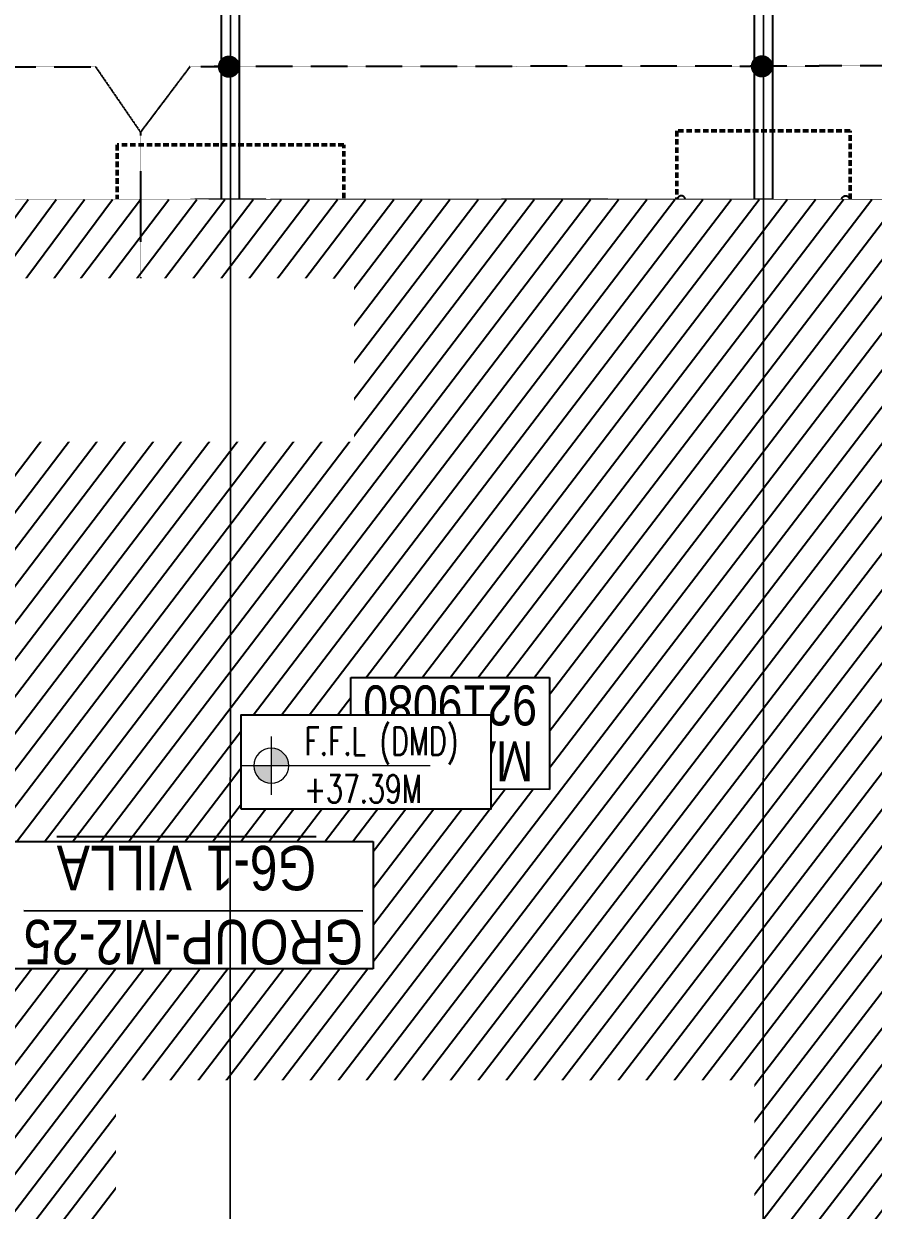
# Model space of a CAD drawing. Header units: centimetres. Extents: x -6122352 to 7132207, y -1694241 to 1947892.
# Drawn here: x 108498 to 118061, y -101342 to -87989 of the extents above; entities that cross this region are included whole.
import ezdxf
from ezdxf.xclip import XClip

# ---------------------------------------------------------------- set-up
doc = ezdxf.new("R2010")
doc.units = ezdxf.units.CM
doc.header["$MEASUREMENT"] = 0
doc.header["$XCLIPFRAME"] = 2
for name, pattern in [('DASHED2', [0.375, 0.25, -0.125]), ('XR-AR-MID-SETTING OUT FOR MASTER$0$23585-XR-AR-MID-GROUND FLOOR$0$23261-XR-AR-SI-GF$0$HIDDEN', [0.375, 0.25, -0.125]), ('XR-AR-MID-SETTING OUT FOR MASTER$0$23585-XR-AR-MID-GROUND FLOOR$0$945-4P-1-101-GROUND FLOOR PLAN$0$XR-MIDDLE-GROUND FLOOR PLAN$0$HIDDEN', [9.524999999999999, 6.35, -3.175]), ('XR-AR-MID-SETTING OUT FOR MASTER$0$23585-XR-AR-MID-GROUND FLOOR$0$945-4P-1-101-GROUND FLOOR PLAN$0$XR-MIDDLE-GROUND FLOOR PLAN$0$HIDDEN2', [0.1875, 0.125, -0.0625])]:
    doc.linetypes.add(name, pattern=pattern)
for name, color, linetype in [('00-MI-DIM', 7, 'Continuous'), ('@MI-REF LAYER', 7, 'Continuous'), ('B_TH_4', 7, 'Continuous'), ('XR-AR-MID-SETTING OUT FOR MASTER$0$23585-XR-AR-MID-GROUND FLOOR$0$A-Flor-Hral', 3, 'Continuous'), ('XR-AR-MID-SETTING OUT FOR MASTER$0$23585-XR-AR-MID-GROUND FLOOR$0$A-Flor-Strs', 1, 'Continuous'), ('XR-AR-MID-SETTING OUT FOR MASTER$0$23585-XR-AR-MID-GROUND FLOOR$0$G-SHAD-20', 251, 'Continuous'), ('XR-AR-MID-SETTING OUT FOR MASTER$0$23585-XR-AR-MID-GROUND FLOOR$0$GS-HATCH-FLOOR TILE', 251, 'Continuous'), ('Xref group 33-41$0$S-LEVELS', 2, 'Continuous'), ('Xref group 33-41$0$TYPICAL NEW PROFILE', 3, 'Continuous')]:
    doc.layers.add(name, color=color, linetype=linetype)
doc.layers.add('08-Compound Wall-4', color=7, linetype='Continuous', lineweight=25, true_color=0xff4405)
for name, color, linetype, lineweight in [('23585-XR-AR-DAMAC PLOT LIMITS$0$1-Mid units', 41, 'Continuous', 5), ('@ Foundations', 4, 'DASHED2', 50), ('A-ANNO-TEXT', 3, 'Continuous', 25), ('XR-AR-MID-SETTING OUT FOR MASTER$0$23585-XR-AR-MID-GROUND FLOOR$0$$A-GLAZ-WNDO', 232, 'Continuous', 9), ('XR-AR-MID-SETTING OUT FOR MASTER$0$23585-XR-AR-MID-GROUND FLOOR$0$$A-WALL', 1, 'Continuous', 5), ('XR-AR-MID-SETTING OUT FOR MASTER$0$23585-XR-AR-MID-GROUND FLOOR$0$A-DOOR', 31, 'Continuous', 5), ('XR-AR-MID-SETTING OUT FOR MASTER$0$23585-XR-AR-MID-GROUND FLOOR$0$A-DOOR-FULL', 1, 'Continuous', 9), ('XR-AR-MID-SETTING OUT FOR MASTER$0$23585-XR-AR-MID-GROUND FLOOR$0$A-EQUP-KITN-PLAN', 202, 'Continuous', 9), ('XR-AR-MID-SETTING OUT FOR MASTER$0$23585-XR-AR-MID-GROUND FLOOR$0$A-FLOR-OVHD', 9, 'XR-AR-MID-SETTING OUT FOR MASTER$0$23585-XR-AR-MID-GROUND FLOOR$0$23261-XR-AR-SI-GF$0$HIDDEN', 15), ('XR-AR-MID-SETTING OUT FOR MASTER$0$23585-XR-AR-MID-GROUND FLOOR$0$A-FLOR-PATT', 8, 'Continuous', 5), ('XR-AR-MID-SETTING OUT FOR MASTER$0$23585-XR-AR-MID-GROUND FLOOR$0$A-GLAZ-SILL', 8, 'Continuous', 5), ('XR-AR-MID-SETTING OUT FOR MASTER$0$23585-XR-AR-MID-GROUND FLOOR$0$A-GLAZ-WNDO', 232, 'Continuous', 9), ('XR-AR-MID-SETTING OUT FOR MASTER$0$23585-XR-AR-MID-GROUND FLOOR$0$A-WALL', 7, 'Continuous', 30), ('XR-AR-MID-SETTING OUT FOR MASTER$0$23585-XR-AR-MID-GROUND FLOOR$0$A-WALL-FNSH', 9, 'Continuous', 5), ('XR-AR-MID-SETTING OUT FOR MASTER$0$23585-XR-AR-MID-GROUND FLOOR$0$S-COLS', 51, 'Continuous', 40), ('Xref group 33-41$0$36-TAGLVL', 23, 'Continuous', 9)]:
    doc.layers.add(name, color=color, linetype=linetype, lineweight=lineweight)
doc.styles.add('Xref group 33-41$0$1710 X BOUNDARY WALL OPTION 1$0$Ariel', font='arial.ttf', dxfattribs={"width": 0.8})
doc.styles.add('Xref group 33-41$0$DLT_TEXT', font='romans.shx', dxfattribs={"width": 0.7})
doc.styles.add('Xref group 33-41$0$Overall SOP Plan$0$LAC-609-NG10-1-XREF-GRID-125SC$0$GRID-DIM-NO', font='arial.ttf', dxfattribs={"width": 0.8})

# ---------------------------------------------------------------- blocks, each defined once
blk = doc.blocks.new('23585-XR-AR-DAMAC PLOT LIMITS')
at = {"layer": '23585-XR-AR-DAMAC PLOT LIMITS$0$1-Mid units', "color": 251, "true_color": 0x636466}
for points in [[(496550.5943, 2768909.732899999), (496532.8992999997, 2768925.9465), (496536.9527000003, 2768930.370300001), (496554.6476999996, 2768914.1567)], [(496546.5409000004, 2768905.3091), (496528.8459000001, 2768921.522700001), (496532.8992999997, 2768925.9465), (496550.5943, 2768909.732899999)], [(496542.4874999998, 2768900.885299999), (496524.7922999999, 2768917.099099999), (496528.8459000001, 2768921.522700001), (496546.5409000004, 2768905.3091)]]:
    blk.add_lwpolyline(points, close=True, dxfattribs=at)
blk = doc.blocks.new('A$Cf093b529')
at = {"layer": 'A-ANNO-TEXT'}
blk.add_blockref('23585-XR-AR-DAMAC PLOT LIMITS', (-495391.9901121984, -2768603.441896566), dxfattribs=at)
blk = doc.blocks.new('XR-AR-MID-SETTING OUT FOR MASTER$0$23585-XR-AR-MID-GROUND FLOOR$0$945-4P-1-101-GROUND FLOOR PLAN$0$XR-MIDDLE-CAR PARK HATCH')
at = {"layer": 'XR-AR-MID-SETTING OUT FOR MASTER$0$23585-XR-AR-MID-GROUND FLOOR$0$A-FLOR-PATT'}
blk.add_lwpolyline([(9250.002853021142, 100.0129149327577), (9249.99679574091, 5500.000000009181), (15050.00005108526, 5502.664669244065), (15050.00005108526, 100.450321876061)], close=True, dxfattribs=at)
blk = doc.blocks.new('*U1930')
for points in [[(91, -5.684341886080801e-14), (41, -5.684341886080801e-14), (41, 1021), (91, 1021)], [(0, 0), (38, -5.684341886080801e-14), (38, -50), (50, -50), (50, -122.2246979483663), (0, -122.2246979483663)], [(1100, 2.842170943040401e-14), (1062, -2.842170943040401e-14), (1062, -49.99999999999997), (1050, -49.99999999999997), (1050, -122.2246979483662), (1100, -122.2246979483662)]]:
    blk.add_lwpolyline(points, close=True)
at = {"color": 8, "linetype": 'XR-AR-MID-SETTING OUT FOR MASTER$0$23585-XR-AR-MID-GROUND FLOOR$0$945-4P-1-101-GROUND FLOOR PLAN$0$XR-MIDDLE-GROUND FLOOR PLAN$0$HIDDEN2'}
blk.add_arc((41, -5.684341886080801e-14), 1021, 1.594950045944486e-15, 90, dxfattribs=at)
at = {"layer": 'XR-AR-MID-SETTING OUT FOR MASTER$0$23585-XR-AR-MID-GROUND FLOOR$0$A-GLAZ-SILL', "linetype": 'XR-AR-MID-SETTING OUT FOR MASTER$0$23585-XR-AR-MID-GROUND FLOOR$0$945-4P-1-101-GROUND FLOOR PLAN$0$XR-MIDDLE-GROUND FLOOR PLAN$0$HIDDEN2', "ltscale": 3}
blk.add_lwpolyline([(0, 0), (1100, 0), (1100, -122.2246979483662), (0, -122.2246979483662)], close=True, dxfattribs=at)
blk = doc.blocks.new('*U27')
for points in [[(91, -5.684341886080801e-14), (41, -5.684341886080801e-14), (41, 1021), (91, 1021)], [(0, 0), (38, -5.684341886080801e-14), (38, -50), (50, -50), (50, -249.9999019090924), (0, -249.9999019090924)], [(1100, 2.842170943040401e-14), (1062, -2.842170943040401e-14), (1062, -49.99999999999997), (1050, -49.99999999999997), (1050, -249.9999019090924), (1100, -249.9999019090924)]]:
    blk.add_lwpolyline(points, close=True)
at = {"color": 8, "linetype": 'XR-AR-MID-SETTING OUT FOR MASTER$0$23585-XR-AR-MID-GROUND FLOOR$0$945-4P-1-101-GROUND FLOOR PLAN$0$XR-MIDDLE-GROUND FLOOR PLAN$0$HIDDEN2'}
blk.add_arc((41, -5.684341886080801e-14), 1021, 1.594950045944486e-15, 90, dxfattribs=at)
at = {"layer": 'XR-AR-MID-SETTING OUT FOR MASTER$0$23585-XR-AR-MID-GROUND FLOOR$0$A-GLAZ-SILL', "linetype": 'XR-AR-MID-SETTING OUT FOR MASTER$0$23585-XR-AR-MID-GROUND FLOOR$0$945-4P-1-101-GROUND FLOOR PLAN$0$XR-MIDDLE-GROUND FLOOR PLAN$0$HIDDEN2', "ltscale": 3}
blk.add_lwpolyline([(0, 0), (1100, 0), (1100, -249.9999019090924), (0, -249.9999019090924)], close=True, dxfattribs=at)
blk = doc.blocks.new('XR-AR-MID-SETTING OUT FOR MASTER$0$23585-XR-AR-MID-GROUND FLOOR$0$945-4P-1-101-GROUND FLOOR PLAN$0$XR-MIDDLE-GROUND FLOOR PLAN$0$A$C69996ABC')
at = {"layer": 'XR-AR-MID-SETTING OUT FOR MASTER$0$23585-XR-AR-MID-GROUND FLOOR$0$A-FLOR-OVHD', "linetype": 'XR-AR-MID-SETTING OUT FOR MASTER$0$23585-XR-AR-MID-GROUND FLOOR$0$945-4P-1-101-GROUND FLOOR PLAN$0$XR-MIDDLE-GROUND FLOOR PLAN$0$HIDDEN2', "ltscale": 5}
for p, q in [((-1.567610912189821e-07, 0.8999993633871721), (0.09999984323878941, 0.8999992964713464)), ((-1.567610912189821e-07, 0.8999993633871721), (-1.567612066821766e-07, -6.366128229018386e-07)), ((-1.567612066821766e-07, -6.366128229018386e-07), (0.09999984323878763, -7.035294533608294e-07))]:
    blk.add_line(p, q, dxfattribs=at)
blk.add_lwpolyline([(0.09999984323878763, 0.8499993633871732), (0.2499998432387915, 0.4499993633871799), (0.1000013713221097, 0.04999936338717248)], dxfattribs=at)
at = {"layer": 'XR-AR-MID-SETTING OUT FOR MASTER$0$23585-XR-AR-MID-GROUND FLOOR$0$A-GLAZ-WNDO'}
for p, q in [((0.09999984323878763, 0.8499993633871732), (0.09999984323878763, 0.8999993633871703)), ((0.09999984323878941, 0.8999993633871721), (0.09999984323878763, -6.366128264545523e-07)), ((0.2499998432387809, 0.8499993633871732), (0.09999984323878763, 0.8499993633871732)), ((0.2499998432387809, 0.8999993633871703), (0.2499998432387809, 0.8499993633871732)), ((0.2499998432387809, 0.8499993633871732), (0.2499998432387809, 0.04999936338717248)), ((0.09999984323878763, -6.366128246781955e-07), (0.09999984323878763, 0.04999936338717248)), ((0.09999984323878763, 0.04999936338717248), (0.2499998432387809, 0.04999936338717248)), ((0.249999843238875, -6.366128388890502e-07), (0.249999843238875, 0.04999936338715827))]:
    blk.add_line(p, q, dxfattribs=at)
for points in [[(0.2499986387444419, 0.8999993968456259), (0.0999998435430971, 0.8999992964713464)], [(0.09999984323878763, -7.035294533608294e-07), (0.2499998432388448, -6.366128317836228e-07)]]:
    blk.add_lwpolyline(points, dxfattribs=at)
blk.add_lwpolyline([(0.2499998432387951, 0.8499993633871732), (0.2499998432387933, 0.04999936338717248), (0.1999998432387962, 0.04999936338717248), (0.1999998432387962, 0.8499993633871732)], close=True, dxfattribs=at)
blk = doc.blocks.new('XR-AR-MID-SETTING OUT FOR MASTER$0$23585-XR-AR-MID-GROUND FLOOR$0$945-4P-1-101-GROUND FLOOR PLAN$0$XR-MIDDLE-GROUND FLOOR PLAN$0$A$C70344426')
at = {"layer": 'XR-AR-MID-SETTING OUT FOR MASTER$0$23585-XR-AR-MID-GROUND FLOOR$0$A-GLAZ-SILL'}
blk.add_line((0.2499999770719823, 2.649999396845162), (0.2499999770722034, -6.03154830969288e-07), dxfattribs=at)
at = {"layer": 'XR-AR-MID-SETTING OUT FOR MASTER$0$23585-XR-AR-MID-GROUND FLOOR$0$A-GLAZ-WNDO'}
for p, q in [((-2.292779743839901e-08, 2.649999396845162), (-2.292779743839901e-08, 2.599999396845165)), ((-2.292779743839901e-08, 2.649999396845162), (0.2499999770719823, 2.649999396845162)), ((-2.292779743839901e-08, 2.599999396845165), (0.14999997707221, 2.599999396845165)), ((0.14999997707221, 2.599999396845165), (0.14999997707221, 2.649999396845162)), ((0.14999997707221, 2.599999396845165), (0.1499999770722091, -6.031548327456449e-07)), ((-2.29277832275443e-08, 1.799999396845166), (-2.29277832275443e-08, 1.749999396845167)), ((0.14999997707221, 1.799999396845166), (-2.29277832275443e-08, 1.799999396845166)), ((-2.29277832275443e-08, 1.749999396845167), (0.14999997707221, 1.749999396845167)), ((0.14999997707221, 1.749999396845167), (0.14999997707221, 1.799999396845166)), ((-2.29277832275443e-08, 0.8999993968451641), (-2.292778233936588e-08, 0.8499993968451669)), ((0.14999997707221, 0.8999993968451641), (-2.29277832275443e-08, 0.8999993968451641)), ((-2.292778233936588e-08, 0.8499993968451669), (0.14999997707221, 0.8499993968451669)), ((-2.292778233936588e-08, 0.8499993968451669), (-2.292778233936588e-08, 0.04999939684516619)), ((0.14999997707221, 0.8499993968451669), (0.14999997707221, 0.8999993968451641)), ((0.1499999770722091, 0.04999939684516619), (-2.292778233936588e-08, 0.04999939684516619)), ((-2.29278782626352e-08, -6.031548451801427e-07), (-2.29278782626352e-08, 0.04999939684515198)), ((0.1499999770722091, -6.03154830969288e-07), (0.1499999770722091, 0.04999939684516619)), ((0.2499999770722034, -6.03154830969288e-07), (-2.292778233936588e-08, -6.03154830969288e-07))]:
    blk.add_line(p, q, dxfattribs=at)
blk.add_lwpolyline([(0.04999997707220061, 1.799999396845166), (0.04999997707219972, 2.599999396845165), (-2.292779743839901e-08, 2.599999396845165), (-2.292779566204217e-08, 0.8999993968451641), (0.0499999770722015, 0.8999993968451641), (0.04999997707220061, 1.749999396845167)], dxfattribs=at)
blk.add_lwpolyline([(-2.292779566204217e-08, 0.8499993968451669), (-2.292779655022059e-08, 0.04999939684516619), (0.04999997707220061, 0.04999939684516619), (0.0499999770722015, 0.8499993968451669)], close=True, dxfattribs=at)
blk = doc.blocks.new('*U28')
for points in [[(0, 69.99999979828543), (38, 69.99999979828549), (38, 119.9999997982854), (50, 119.9999997982854), (50, 179.9999998655237), (0, 179.9999998655237)], [(1100, 69.9999997982854), (1062, 69.99999979828546), (1062, 119.9999997982854), (1050, 119.9999997982854), (1050, 179.9999998655236), (1100, 179.9999998655236)], [(91, 69.99999979828549), (41, 69.99999979828549), (41, -951.0000002017147), (91, -951.0000002017147)]]:
    blk.add_lwpolyline(points, close=True)
at = {"color": 8, "linetype": 'XR-AR-MID-SETTING OUT FOR MASTER$0$23585-XR-AR-MID-GROUND FLOOR$0$945-4P-1-101-GROUND FLOOR PLAN$0$XR-MIDDLE-GROUND FLOOR PLAN$0$HIDDEN2'}
blk.add_arc((41, 69.99999979828549), 1021, 270, 0, dxfattribs=at)
at = {"layer": 'XR-AR-MID-SETTING OUT FOR MASTER$0$23585-XR-AR-MID-GROUND FLOOR$0$A-GLAZ-SILL', "linetype": 'XR-AR-MID-SETTING OUT FOR MASTER$0$23585-XR-AR-MID-GROUND FLOOR$0$945-4P-1-101-GROUND FLOOR PLAN$0$XR-MIDDLE-GROUND FLOOR PLAN$0$HIDDEN2', "ltscale": 3}
blk.add_lwpolyline([(0, 69.99999979828543), (1100, 69.99999979828543), (1100, 179.9999998655236), (0, 179.9999998655236)], close=True, dxfattribs=at)
blk = doc.blocks.new('XR-AR-MID-SETTING OUT FOR MASTER$0$23585-XR-AR-MID-GROUND FLOOR$0$945-4P-1-101-GROUND FLOOR PLAN$0$XR-MIDDLE-GROUND FLOOR PLAN$0$A$C2DB306E2')
at = {"layer": 'XR-AR-MID-SETTING OUT FOR MASTER$0$23585-XR-AR-MID-GROUND FLOOR$0$A-DOOR-FULL'}
for p, q in [((0.1500002073711251, 1.24999990754791), (0.05000020737113076, 1.24999990754791)), ((0.05000020737113076, 1.24999990754791), (0.05000020737113076, 1.199999907547909)), ((0.1500002073711251, 1.199999907547909), (0.1500002073711251, 1.24999990754791)), ((0.05000020737113076, 1.199999907547909), (0.1500002073711251, 1.199999907547909)), ((2.073711318217875e-07, 0.7999999075479082), (2.073711318217875e-07, -9.245209264818754e-08)), ((2.073711318217875e-07, 0.7999999075479082), (0.04000020737113097, 0.7999999075479082)), ((0.04000020737113097, 0.7999999075479082), (0.04000020737113452, -9.245209264818754e-08)), ((0.05000020737113253, 0.3499999075479089), (0.05000020737113253, 0.3999999075479096)), ((0.05000020737113253, 0.3999999075479096), (0.1500002073711322, 0.399999907547908)), ((0.1500002073711322, 0.3499999075479073), (0.05000020737113253, 0.3499999075479089)), ((0.1500002073711322, 0.399999907547908), (0.1500002073711322, 0.3499999075479073)), ((2.073711318217875e-07, -9.245209264818754e-08), (0.04000020737113452, -9.245209264818754e-08))]:
    blk.add_line(p, q, dxfattribs=at)
at = {"layer": 'XR-AR-MID-SETTING OUT FOR MASTER$0$23585-XR-AR-MID-GROUND FLOOR$0$A-GLAZ-SILL', "linetype": 'XR-AR-MID-SETTING OUT FOR MASTER$0$23585-XR-AR-MID-GROUND FLOOR$0$945-4P-1-101-GROUND FLOOR PLAN$0$XR-MIDDLE-GROUND FLOOR PLAN$0$HIDDEN2', "ltscale": 3}
for p, q in [((0.05000020737113076, 1.199999907547909), (0.05000020737113431, 0.399999907547908)), ((0.1500002073711251, 1.199999907547909), (0.1500002073711304, 0.3999999075479083))]:
    blk.add_line(p, q, dxfattribs=at)
blk = doc.blocks.new('XR-AR-MID-SETTING OUT FOR MASTER$0$23585-XR-AR-MID-GROUND FLOOR$0$945-4P-1-101-GROUND FLOOR PLAN$0$XR-MIDDLE-GROUND FLOOR PLAN$0$BREAK LINE1')
blk.add_lwpolyline([(648.1633601741578, -6.16698093744526, 0, 0, 0), (100.7725748287976, -6.16698093744526, 16.74478720384293, 16.74478720384293, 0), (38.27257482879577, -177.8843240237456, 16.74478720384293, 16.74478720384293, 0), (-86.72742517120423, 165.5503621488551, 16.74478720384293, 16.74478720384293, 0), (-149.2274251712042, -6.166980937447079, 0, 0, 0), (-912.0704092131346, -6.166980937441622, 0, 0, 0)], format="xyseb")
blk = doc.blocks.new('XR-AR-MID-SETTING OUT FOR MASTER$0$23585-XR-AR-MID-GROUND FLOOR$0$945-4P-1-101-GROUND FLOOR PLAN$0$XR-MIDDLE-GROUND FLOOR PLAN$0$WRFWF')
at = {"layer": 'XR-AR-MID-SETTING OUT FOR MASTER$0$23585-XR-AR-MID-GROUND FLOOR$0$A-FLOR-OVHD', "linetype": 'XR-AR-MID-SETTING OUT FOR MASTER$0$23585-XR-AR-MID-GROUND FLOOR$0$945-4P-1-101-GROUND FLOOR PLAN$0$XR-MIDDLE-GROUND FLOOR PLAN$0$HIDDEN', "ltscale": 0.1}
for p, q in [((9250.00889430586, 14089.9999996908), (9250.008894346622, 9909.449274283641)), ((10350.00889432596, 14089.44927426482), (9250.008894305867, 14089.44927426484)), ((10350.00889432159, 13809.44927426483), (9250.008894308598, 13809.44927426484)), ((10350.00889431722, 13529.44927426483), (9250.008894311328, 13529.44927426484)), ((10350.00889431286, 13249.44927426483), (9250.008894314058, 13249.44927426484)), ((10350.00889431286, 12969.44927426484), (9250.008894314054, 12969.44927426485)), ((10350.00889431285, 12689.44927426484), (9250.00889431405, 12689.44927426486)), ((10350.00889431285, 12409.44927426485), (9250.008894314047, 12409.44927426486)), ((10350.00889431284, 12129.44927426485), (9250.008894314044, 12129.44927426487)), ((10350.00889431284, 11849.44927426486), (9250.00889431404, 11849.44927426487)), ((10350.00889431284, 11569.44927426486), (9250.008894314036, 11569.44927426488)), ((10350.00889431283, 11289.44927426487), (9250.00889431403, 11289.44927426488)), ((10350.00889431283, 11009.44927426487), (9250.008894314027, 11009.44927426489)), ((10350.00889432794, 11009.4492742833), (10350.00889432794, 9909.449274272882)), ((10350.00889432794, 9909.449274272882), (9250.008894346622, 9909.449274283641))]:
    blk.add_line(p, q, dxfattribs=at)
blk.add_lwpolyline([(10350.00889430916, 14369.99999969173), (10350.00889431698, 11009.4492742833)], dxfattribs=at)
blk = doc.blocks.new('XR-AR-MID-SETTING OUT FOR MASTER$0$23585-XR-AR-MID-GROUND FLOOR$0$945-4P-1-101-GROUND FLOOR PLAN$0$XR-MIDDLE-GROUND FLOOR PLAN$0$ASDASDASD')
blk.add_wipeout([(-42428.49006074868, 24502.348435747233), (-42278.49006074868, 24502.348435747143), (-42278.490060748925, 24052.348435747146), (-42428.49006074892, 24052.34843574723)])
blk.add_hatch(color=256).paths.add_polyline_path([(-42428.49006074868, 24502.34843574724), (-42278.49006074868, 24502.34843574715), (-42428.49006074893, 24052.34843574724)])
for p, q in [((-42278.49006074868, 24502.34843574715), (-42428.49006074868, 24502.34843574724)), ((-42428.49006074868, 24502.34843574724), (-42428.49006074893, 24052.34843574724)), ((-42428.49006074893, 24052.34843574724), (-42278.49006074868, 24502.34843574715)), ((-42278.49006074893, 24052.34843574715), (-42278.49006074868, 24502.34843574715)), ((-42428.49006074893, 24052.34843574724), (-42278.49006074893, 24052.34843574715))]:
    blk.add_line(p, q)
blk = doc.blocks.new('*U26')
at = {"color": 0, "linetype": 'ByBlock'}
blk.add_line((0, 300.373844656252), (0, 0), dxfattribs=at)
at = {"color": 0, "linetype": 'ByBlock', "const_width": 15.00000006679886}
blk.add_lwpolyline([(194.8557167125982, 187.8738441410269), (0, 300.373844656252), (-194.8557167125982, 187.8738441410269)], dxfattribs=at)
blk.add_circle((0, 0), 45.00000020605512)
blk = doc.blocks.new('XR-AR-MID-SETTING OUT FOR MASTER$0$23585-XR-AR-MID-GROUND FLOOR$0$A$C08698786')
at = {"layer": 'XR-AR-MID-SETTING OUT FOR MASTER$0$23585-XR-AR-MID-GROUND FLOOR$0$S-COLS', "color": 252, "lineweight": 30}
for points in [[(5900, 19472.65428233147), (5899.999999761581, 18772.65428209305), (6100, 18772.65428209305), (6099.999999761581, 19472.65428209305)], [(-100.1414103507996, 18727.55777406693), (-100.141410112381, 17727.55777406693), (99.85858964920044, 17727.55777430534), (99.85858988761902, 18727.55777430534)], [(-100.1111845970154, 16144.64576864243), (-100.111184835434, 14944.64576864243), (99.88881516456604, 14944.64576816559), (99.88881492614746, 16144.64576816559)], [(5900.000467061996, 15688.03591275215), (5900.000467061996, 14688.03591275215), (6100.000467061996, 14688.03591299057), (6100.000467061996, 15688.03591299057)], [(5900.001027584076, 11147.2902572155), (5900.001027584076, 9747.290257692337), (6100.001027584076, 9747.290257453918), (6100.001027584076, 11147.29025769234)], [(-100.029412984848, 9156.81441116333), (-100.029412984848, 7756.814410686493), (99.97058701515198, 7756.81441116333), (99.97058701515198, 9156.814410686493)], [(-99.99135446548462, 6699.998335123062), (-99.99135446548462, 5499.998335123062), (100.0086455345154, 5499.998334884644), (100.0086455345154, 6699.998334646225)], [(5900.001601219177, 6500), (5900.001601219177, 5499.999999523163), (6100.001601219177, 5500), (6100.001601219177, 6499.999999523163)], [(-200.1009931564331, 549.9997375011444), (199.8990068435669, 549.9997372627258), (199.8990068435669, 349.999737739563), (-200.1009931564331, 349.9997375011444)], [(5799.899006843567, 549.9997372627258), (6199.899006605148, 549.9997370243073), (6199.899006843567, 349.9997375011444), (5799.899006843567, 349.9997372627258)]]:
    blk.add_lwpolyline(points, close=True, dxfattribs=at)
blk = doc.blocks.new('XR-AR-MID-SETTING OUT FOR MASTER')
at = {"layer": 'XR-AR-MID-SETTING OUT FOR MASTER$0$23585-XR-AR-MID-GROUND FLOOR$0$A-EQUP-KITN-PLAN', "color": 8}
for p, q in [((3900.071841031313, 15202.66031169891), (5500.076263219118, 15202.66031217575)), ((3900.071840971708, 14952.66031217575), (3900.071841031313, 15202.66031169891)), ((5500.0762629807, 14952.66031169891), (5500.076263219118, 15202.66031217575)), ((3500.047055631876, 14252.66031169891), (5300.028238087893, 14252.66031217575)), ((5300.027079373598, 12102.66431617737), (5300.028238087893, 14252.66031217575)), ((4404.893656820059, 11502.66881656647), (4404.895194619894, 12102.66970968246)), ((4404.895194619894, 12102.66970968246), (5300.027079373598, 12102.66431617737))]:
    blk.add_line(p, q, dxfattribs=at)
at = {"layer": 'XR-AR-MID-SETTING OUT FOR MASTER$0$23585-XR-AR-MID-GROUND FLOOR$0$A-Flor-Hral', "color": 8}
blk.add_lwpolyline([(100.008808940649, 14902.65850448608), (2090.008809119463, 14902.65850496292), (2090.008808881044, 14852.65850448608), (100.0088091790676, 14852.65850496292)], dxfattribs=at)
at = {"layer": 'XR-AR-MID-SETTING OUT FOR MASTER$0$23585-XR-AR-MID-GROUND FLOOR$0$A-FLOR-OVHD', "color": 8, "linetype": 'XR-AR-MID-SETTING OUT FOR MASTER$0$23585-XR-AR-MID-GROUND FLOOR$0$23261-XR-AR-SI-GF$0$HIDDEN', "ltscale": 5}
for p, q in [((5500.000221520662, 14952.65890216827), (3899.995457738638, 14952.65890169144)), ((3900.071499198675, 14852.66031217575), (5500.076263397932, 14852.66031265259)), ((5579.946963220835, 12102.66686105728), (5579.94848254323, 14852.65977716446)), ((3400.046698898077, 14152.65701627731), (3400.011432737112, 12202.66620731354)), ((3500.053779155016, 12202.66576147079), (3500.053778856993, 14152.65753126144)), ((5400.002383977175, 12002.66818761826), (5900.001078754663, 11502.66702699661)), ((5900.010024100542, 12002.66746664047), (5400.002384632826, 11502.66700839996))]:
    blk.add_line(p, q, dxfattribs=at)
blk.add_lwpolyline([(2749.981962949038, 12002.63648319244), (3249.976088136435, 12002.63648366928), (3249.976087421179, 11502.65313434601), (2749.981963723898, 11502.65313434601)], close=True, dxfattribs=at)
for points in [[(2749.981962949038, 12002.63648319244), (3249.976087421179, 11502.65313434601)], [(2749.981963723898, 11502.65313434601), (3249.976088136435, 12002.63648366928)]]:
    blk.add_lwpolyline(points, dxfattribs=at)
at = {"layer": 'XR-AR-MID-SETTING OUT FOR MASTER$0$23585-XR-AR-MID-GROUND FLOOR$0$A-Flor-Strs', "color": 8}
for p, q in [((2040.00880882144, 14952.65850496292), (100.0088088214397, 14952.65850496292)), ((1200.008809238672, 14952.65850496292), (1200.008808940649, 14902.65850400925)), ((1200.008808404207, 14852.65850448608), (1200.00880882144, 13952.65850496292)), ((1480.008808463812, 14952.65850496292), (1480.008808642626, 14902.65850543976)), ((1480.008808940649, 14852.65850448608), (1480.008808940649, 13952.65850400925)), ((1760.008809119463, 14952.65850448608), (1760.008808940649, 14902.65850448608)), ((1760.008809119463, 14852.65850448608), (1760.008808523417, 13952.65850448608)), ((2040.00880882144, 14952.65850496292), (2040.008809179068, 14902.65850400925)), ((2040.008808940649, 14852.65850448608), (2040.008808881044, 13952.65850448608)), ((1480.008808881044, 13902.65850496292), (1480.008808583021, 13852.65850496292)), ((1760.008809000254, 13902.65850448608), (1760.008809000254, 13852.65850496292)), ((2040.008808881044, 13902.65850496292), (2040.008808881044, 13852.65850400925)), ((1100.008809238672, 13852.65850496292), (100.0088088810444, 13852.65850400925)), ((1200.00880882144, 13852.65850448608), (1200.008808583021, 13573.20923042297)), ((1100.008808940649, 13572.65850400925), (100.008808940649, 13572.65850448608)), ((1200.008809119463, 13572.65850448608), (1150.008809417486, 13572.65850448608)), ((5900.008223325014, 5802.664086818695), (4249.995741575956, 5802.666512012482)), ((5900.008222848177, 5502.664668560028), (4249.999916404486, 5502.666511535645))]:
    blk.add_line(p, q, dxfattribs=at)
blk.add_lwpolyline([(1200.008809119463, 13902.65850448608), (1200.008808881044, 13852.65850400925), (1150.008809179068, 13852.65850496292)], dxfattribs=at)
at = {"layer": 'XR-AR-MID-SETTING OUT FOR MASTER$0$23585-XR-AR-MID-GROUND FLOOR$0$A-Flor-Strs', "color": 8, "const_width": 15.00000006679886}
blk.add_lwpolyline([(455.1530921757221, 13685.15850496292), (650.0088085234165, 13572.65850496292), (844.8645255863667, 13685.15850543976)], dxfattribs=at)
at = {"layer": 'XR-AR-MID-SETTING OUT FOR MASTER$0$23585-XR-AR-MID-GROUND FLOOR$0$A-Flor-Strs', "color": 8}
blk.add_circle((2040.008809119463, 14402.65850496292), 45.00000020605513, dxfattribs=at)
at = {"layer": 'XR-AR-MID-SETTING OUT FOR MASTER$0$23585-XR-AR-MID-GROUND FLOOR$0$A-WALL', "color": 8}
for points in [[(5899.999999791384, 19472.65428161621), (6099.999999731779, 19472.65428209305), (6100.001724034548, 5500.167464256287), (5900.001724511385, 5500.167624473572), (5900.00086197257, 14852.65960931778), (5500.076263397932, 14852.66031265259), (5500.0762629807, 14952.66031169891), (5900.000431150198, 14952.65961027145)], [(3900.046799689531, 14852.65960979462), (3900.046799749136, 14952.65960931778), (3400.047055512667, 14952.661257267), (3400.046698898077, 14152.65701627731), (3500.047055453062, 14152.6577372551), (3500.047055572271, 14852.65960979462)], [(3400.011432737112, 12202.66620731354), (3500.05377843976, 12202.66548633575), (3500.054259866476, 11502.6662735939), (4400.00315502286, 11502.6662735939), (4400.003322631121, 11252.66687631607), (3650.009347468615, 11252.66637420654), (3650.00999417901, 11027.59896087646), (3399.999906569719, 11027.60113668442)], [(4249.99788531661, 5499.997992992401), (3049.999798089266, 5499.998546600342), (3049.999915927649, 5749.998607635498), (4000.1953599751, 5749.998309612274), (4000.194991916418, 8849.999089241028), (3300.031373769045, 8849.999089241028), (3300.03137382865, 8950.028236865997), (3399.980282574892, 8950.188519954681), (3400.07691988349, 9927.598960876465), (3649.996516317129, 9927.59895992279), (3650.010299950838, 9100.016639709473), (4249.999546438456, 9099.986570835114)], [(2100.104106515646, 8950.142809391022), (2099.943570882082, 9050.155592918396), (2199.988806694746, 9050.153767585754), (2199.989685982466, 8950.146322250366), (2300.031373292208, 8950.151598453522), (2300.031373888254, 8850.08178806305), (2000.048611432314, 8850.14280796051), (2000.048610955477, 8950.14280796051)], [(99.9999164044857, 5750.000005722046), (399.9999158680439, 5750.00000667572), (399.9998005926609, 5499.999855995178), (99.99991658329964, 5500.000007152557)]]:
    blk.add_lwpolyline(points, close=True, dxfattribs=at)
for points in [[(3500.047055572271, 14852.65960979462), (3400.047011226416, 14852.65965414047)], [(5700.000849276781, 12002.66818761826), (5900.010024160147, 12002.66818761826), (5900.010264188051, 12102.67056417465), (5300.001914769411, 12102.66581106186), (5300.002845078707, 11502.66761207581), (5300.003155499697, 11502.66747426987), (5300.003322392702, 11252.66747808456), (5900.008223563433, 11252.66787910461), (5900.008823722601, 11502.66700792313), (5400.002380043268, 11502.66700792313), (5400.002380281687, 12002.66818714142), (5700.000849276781, 12002.66818761826)], [(2100.039519578218, 11049.97698402405), (2100.039519578218, 10949.99824142456)]]:
    blk.add_lwpolyline(points, dxfattribs=at)
at = {"layer": 'XR-AR-MID-SETTING OUT FOR MASTER$0$23585-XR-AR-MID-GROUND FLOOR$0$A-WALL-FNSH', "color": 8}
for points in [[(2080.02239587903, 10929.99824142456), (119.995479375124, 10929.99824142456), (119.9793129861355, 8972.785739421844), (1100.04861047864, 8972.787498474121), (1100.048610597849, 8952.787498474121)], [(2099.966006189585, 9949.988984107971), (2079.984055787325, 9949.990225315094), (2080.02239587903, 10929.99824142456)]]:
    blk.add_lwpolyline(points, dxfattribs=at)
at = {"layer": '08-Compound Wall-4', "ltscale": 100}
blk.add_blockref('XR-AR-MID-SETTING OUT FOR MASTER$0$23585-XR-AR-MID-GROUND FLOOR$0$945-4P-1-101-GROUND FLOOR PLAN$0$XR-MIDDLE-CAR PARK HATCH', (-9150.000085264444, 0.1875896453857422), dxfattribs=at)
at = {"layer": 'XR-AR-MID-SETTING OUT FOR MASTER$0$23585-XR-AR-MID-GROUND FLOOR$0$$A-GLAZ-WNDO', "color": 8}
for name, p, xscale, yscale, zscale, rotation in [('XR-AR-MID-SETTING OUT FOR MASTER$0$23585-XR-AR-MID-GROUND FLOOR$0$945-4P-1-101-GROUND FLOOR PLAN$0$XR-MIDDLE-GROUND FLOOR PLAN$0$A$C69996ABC', (5300.002552062273, 11252.66763496399), 1000.000000000049, 1000.000000000049, 1000.000000000049, 90), ('XR-AR-MID-SETTING OUT FOR MASTER$0$23585-XR-AR-MID-GROUND FLOOR$0$945-4P-1-101-GROUND FLOOR PLAN$0$XR-MIDDLE-GROUND FLOOR PLAN$0$A$C70344426', (400.0005185902119, 5499.999113082886), -1000.000000000001, 1000.000000000001, 1000.000000000001, 270)]:
    blk.add_blockref(name, p, dxfattribs=dict(at, xscale=xscale, yscale=yscale, zscale=zscale, rotation=rotation))
at = {"layer": 'XR-AR-MID-SETTING OUT FOR MASTER$0$23585-XR-AR-MID-GROUND FLOOR$0$$A-WALL', "color": 8}
blk.add_blockref('XR-AR-MID-SETTING OUT FOR MASTER$0$23585-XR-AR-MID-GROUND FLOOR$0$945-4P-1-101-GROUND FLOOR PLAN$0$XR-MIDDLE-GROUND FLOOR PLAN$0$WRFWF', (-9150.000085562468, -796.7907695770264), dxfattribs=at)
at = {"layer": 'XR-AR-MID-SETTING OUT FOR MASTER$0$23585-XR-AR-MID-GROUND FLOOR$0$A-DOOR', "color": 8, "xscale": -1000.000000000001, "yscale": 1000.000000000001, "zscale": 1000.000000000001, "rotation": 270}
blk.add_blockref('XR-AR-MID-SETTING OUT FOR MASTER$0$23585-XR-AR-MID-GROUND FLOOR$0$945-4P-1-101-GROUND FLOOR PLAN$0$XR-MIDDLE-GROUND FLOOR PLAN$0$A$C2DB306E2', (750.048703700304, 8800.109192848206), dxfattribs=at)
at = {"layer": 'XR-AR-MID-SETTING OUT FOR MASTER$0$23585-XR-AR-MID-GROUND FLOOR$0$A-DOOR-FULL', "color": 8, "xscale": 0.8181820445283869, "yscale": 0.8181820445283869, "zscale": 0.8181820445283869, "rotation": 90}
for p in [(2100.065477222204, 11149.97698354721), (2099.986753255129, 9050.14365196228)]:
    blk.add_blockref('*U1930', p, dxfattribs=at)
at = {"layer": 'XR-AR-MID-SETTING OUT FOR MASTER$0$23585-XR-AR-MID-GROUND FLOOR$0$A-DOOR-FULL', "color": 8, "rotation": 90}
blk.add_blockref('*U27', (3399.986430436373, 9927.598960399628), dxfattribs=at)
at = {"layer": 'XR-AR-MID-SETTING OUT FOR MASTER$0$23585-XR-AR-MID-GROUND FLOOR$0$A-DOOR-FULL', "color": 8, "xscale": -0.909090909090913, "yscale": 0.909090909090913, "zscale": 0.909090909090913}
blk.add_blockref('*U28', (3300.031373530626, 8786.391873836517), dxfattribs=at)
at = {"layer": 'XR-AR-MID-SETTING OUT FOR MASTER$0$23585-XR-AR-MID-GROUND FLOOR$0$A-FLOR-OVHD', "color": 8, "linetype": 'XR-AR-MID-SETTING OUT FOR MASTER$0$23585-XR-AR-MID-GROUND FLOOR$0$23261-XR-AR-SI-GF$0$HIDDEN', "ltscale": 5, "xscale": -0.9999999999999997, "rotation": 194.2810957359752}
blk.add_blockref('XR-AR-MID-SETTING OUT FOR MASTER$0$23585-XR-AR-MID-GROUND FLOOR$0$945-4P-1-101-GROUND FLOOR PLAN$0$XR-MIDDLE-GROUND FLOOR PLAN$0$BREAK LINE1', (675.0088040530682, 13433.20923042297), dxfattribs=at)
at = {"layer": 'XR-AR-MID-SETTING OUT FOR MASTER$0$23585-XR-AR-MID-GROUND FLOOR$0$A-Flor-Strs', "color": 8}
blk.add_blockref('*U26', (5075.001124709845, 5502.291454792023), dxfattribs=at)
at = {"layer": 'XR-AR-MID-SETTING OUT FOR MASTER$0$23585-XR-AR-MID-GROUND FLOOR$0$G-SHAD-20', "color": 8}
blk.add_blockref('XR-AR-MID-SETTING OUT FOR MASTER$0$23585-XR-AR-MID-GROUND FLOOR$0$945-4P-1-101-GROUND FLOOR PLAN$0$XR-MIDDLE-GROUND FLOOR PLAN$0$ASDASDASD', (44478.49782505631, -10849.71202945709), dxfattribs=at)
at = {"layer": 'XR-AR-MID-SETTING OUT FOR MASTER$0$23585-XR-AR-MID-GROUND FLOOR$0$A-Flor-Hral', "color": 8}
blk.add_lwpolyline([(1150.008809179068, 13560.48195743561), (1150.008809059858, 13902.65850496292), (2090.008809238672, 13902.65850496292), (2090.008809119463, 13952.65850496292), (1100.008808940649, 13952.65850448608), (1100.008809119463, 13547.75468444824)], dxfattribs=at)
at = {"layer": 'XR-AR-MID-SETTING OUT FOR MASTER$0$23585-XR-AR-MID-GROUND FLOOR$0$A-Flor-Strs', "color": 8}
blk.add_lwpolyline([(650.0088085234165, 13572.65850496292), (650.008808940649, 14402.65850448608), (2040.008809119463, 14402.65850496292)], dxfattribs=at)
at = {"layer": 'XR-AR-MID-SETTING OUT FOR MASTER$0$23585-XR-AR-MID-GROUND FLOOR$0$A-WALL', "color": 8}
for points in [[(99.99999931454659, 19472.65428209305), (-99.99999925494194, 19472.65428256989), (-99.998236566782, 5500.00000667572), (100.0017631351948, 5500.000006198883), (99.9995484650135, 8850.141927242279), (1100.048611491919, 8850.10940027237), (1100.048611015081, 8950.109399795532), (100.03925588727, 8950.072475910187), (100.0088088810444, 10949.9982419014), (2099.951952844858, 10949.99824142456), (2099.998660355806, 9950.143901348114), (2199.988806992769, 9950.143900871277), (2200.057162195444, 11149.97698402405), (2100.075846284628, 11149.97698354721), (2100.039519578218, 11049.97698402405), (100.0088088810444, 11049.99824142456)], [(2200.013650625944, 13652.63605213165), (2200.017217665911, 13652.6360502243), (2200.024336546659, 13852.63604974747), (1199.974533885717, 13852.65850543976), (1199.974534541368, 13752.66171360016), (1850.013650208712, 13752.64729642868), (1850.013650685549, 13102.64278697968), (2100.128742069006, 13102.63829755783), (2100.128742545843, 12652.63829708099), (1949.986809521914, 12652.64009141922), (1949.9868093431, 12552.35255002975), (2100.055755704641, 12552.35255050659), (2100.016017049551, 12049.97720527649), (2199.959899276495, 12049.97720527649), (2199.999632865191, 13202.6360502243), (2050.003180772066, 13202.63829612732), (2050.012347489595, 13652.63829517365), (2200.019845813513, 13652.63604927063)], [(1950.000811725855, 13202.63829565048), (2000.00029399991, 13202.63829565048), (2000.00945982337, 13652.63829517365), (1950.000810950994, 13652.63829469681)]]:
    blk.add_lwpolyline(points, close=True, dxfattribs=at)
at = {"layer": 'XR-AR-MID-SETTING OUT FOR MASTER$0$23585-XR-AR-MID-GROUND FLOOR$0$GS-HATCH-FLOOR TILE', "color": 8}
blk.add_blockref('XR-AR-MID-SETTING OUT FOR MASTER$0$23585-XR-AR-MID-GROUND FLOOR$0$A$C08698786', (-1.490116119384766e-07, 0), dxfattribs=at)
blk = doc.blocks.new('MID UNIT')
at = {"xscale": 0.001, "yscale": 0.001, "zscale": 0.001}
blk.add_blockref('XR-AR-MID-SETTING OUT FOR MASTER', (0, 0), dxfattribs=at)
blk = doc.blocks.new('TH_4')
blk.add_blockref('MID UNIT', (495802.3053798428, 2769130.514097063))
at = {"xscale": -1}
blk.add_blockref('MID UNIT', (495814.3053798475, 2769130.514097063), dxfattribs=at)
blk.add_blockref('MID UNIT', (495814.3053798428, 2769130.514097063))
blk = doc.blocks.new('A$C780da55d')
at = {"layer": 'B_TH_4', "xscale": 1.000039159572381, "yscale": 1.000039159572381, "zscale": 1.000039159572381}
blk.add_blockref('TH_4', (-495814.0704651335, -2769239.302089663), dxfattribs=at)
blk = doc.blocks.new('A$C4abd1289')
at = {"layer": '08-Compound Wall-4', "ltscale": 100}
for points in [[(0, 0), (200.0021820068359, 4.76837158203125e-07), (199.8981691896915, -4950.000262379646), (-0.1040131151676178, -4950.000261902809)], [(5999.999999701977, 4.76837158203125e-07), (6200.002182662487, -4.76837158203125e-07), (6199.898169249296, -4950.000262379646), (5999.895986706018, -4950.000261902809)]]:
    blk.add_lwpolyline(points, close=True, dxfattribs=at)
blk = doc.blocks.new('23585-XR-AR-MALDIVE-2$0$TH_4')
blk.add_blockref('A$C780da55d', (495794.655359471, 2769130.864096801))
at = {"layer": '@ Foundations', "linetype": 'DASHED2', "ltscale": 0.25}
for points in [[(495812.9555024774, 2769144.710129024), (495815.6555024774, 2769144.710129024), (495815.6555024774, 2769147.210129024), (495812.9555024774, 2769147.210129024)], [(495807.3304024774, 2769144.432815211), (495809.2804024774, 2769144.432815211), (495809.2804024774, 2769146.982815211), (495807.3304024774, 2769146.982815211)], [(495807.1304024773, 2769139.687015211), (495809.4804024774, 2769139.687015211), (495809.4804024774, 2769142.637015211), (495807.1304024773, 2769142.637015211)], [(495813.0304024774, 2769135.399929025), (495815.5804024774, 2769135.399929025), (495815.5804024774, 2769140.499929024), (495813.0304024774, 2769140.499929024)], [(495807.3304024774, 2769135.239815211), (495809.2804024774, 2769135.239815211), (495809.2804024774, 2769137.789815211), (495807.3304024774, 2769137.789815211)]]:
    blk.add_lwpolyline(points, close=True, dxfattribs=at)
at = {"color": 10, "xscale": 0.001000007223668515, "yscale": 0.001000007223668515, "zscale": 0.001000007223668515}
for p in [(495808.2059132105, 2769136.014286377), (495814.2064463163, 2769136.014128294)]:
    blk.add_blockref('A$C4abd1289', p, dxfattribs=at)
blk = doc.blocks.new('_Dot')
at = {"color": 0, "linetype": 'ByBlock', "lineweight": -2}
blk.add_line((-0.5, 0), (-1, 0), dxfattribs=at)
at = {"color": 0, "linetype": 'ByBlock', "const_width": 0.5}
blk.add_lwpolyline([(-0.25, 0, 1), (0.25, 0, 1)], format="xyb", close=True, dxfattribs=at)
blk = doc.blocks.new('Xref group 33-41$0$LVL  ATTR')
at = {"color": 7}
blk.add_wipeout([(-0.33727806633866564, 0.38352486299273547), (1.8973092599409713, 0.38352486299273547), (1.8973092599409713, -0.45047952129880775), (-0.33727806633866564, -0.4504795212988073)], dxfattribs=at)
at = {"layer": 'Xref group 33-41$0$36-TAGLVL', "extrusion": (-4.888139810645865e-07, 1.406522031717416e-17, 0.9999999999998805)}
h = blk.add_hatch(color=252, dxfattribs=at)
h.paths.add_polyline_path([(-0.06536514837319736, 0.1562500046566129, 0.4142135623730951), (-0.2216151483731973, 4.656612873077392e-09), (-0.06536514837319736, 4.656612873077392e-09)])
h.paths.add_polyline_path([(0.09088485162680264, 4.656612873077392e-09), (-0.06536514837319736, 4.656612873077392e-09), (-0.06536514837319736, -0.1562499953433871, 0.4142135623730951)])
at = {"layer": 'Xref group 33-41$0$36-TAGLVL', "extrusion": (-4.888139810645865e-07, 1.406522031717408e-17, 0.9999999999998805)}
for p, q in [((-0.06536515014719235, -0.2604166821887048), (-0.06536515014719235, 0.2604166511446238)), ((1.351057254982072, -1.396983861923218e-08, 5.262988010916589e-07), (-0.3253053234689158, -1.396983861923218e-08, -1.018362459642307e-07))]:
    blk.add_line(p, q, dxfattribs=at)
blk.add_circle((-0.06536514830387681, -4.494034574497252e-25, 3.195139836529895e-08), 0.15625, dxfattribs=at)
at = {"layer": 'Xref group 33-41$0$S-LEVELS', "color": 1}
blk.add_lwpolyline([(-0.3372780663386656, 0.3835248629927364), (1.897309259940972, 0.3835248629927364), (1.897309259940972, -0.4504795212988069), (-0.3372780663386656, -0.4504795212988069)], close=True, dxfattribs=at)
at = {"layer": 'Xref group 33-41$0$TYPICAL NEW PROFILE', "color": 3, "style": 'Xref group 33-41$0$DLT_TEXT', "width": 0.7}
for tag, p in [('+0.00M', (0.2413431143818681, 0.067100426539497, -0.0001437184612911057)), ('S.S.L', (0.2413431143818681, -0.3452672204089993, -0.0001437184612911057))]:
    blk.add_attdef(tag, p, '', height=0.2500000000000001, dxfattribs=at)

msp = doc.modelspace()

# ---------------------------------------------------------------- block references
at = {"layer": '@MI-REF LAYER'}
ref = msp.add_blockref('23585-XR-AR-MALDIVE-2$0$TH_4', (496417964.9591807, 2768957759.234045), dxfattribs=dict(at, xscale=1000, yscale=1000, zscale=1000, rotation=179.9898026793493))
XClip(ref).set_block_clipping_path([(495835.3952632253, 2769130.5143983634), (495835.3955449336, 2769154.454259045), (495832.31072781887, 2769154.454277743), (495826.31069717463, 2769154.4542400045), (495820.3105747942, 2769154.45435022), (495814.30548654683, 2769154.454312696), (495808.3105498841, 2769154.4542752365), (495802.31054505054, 2769154.4543360225), (495793.35712816194, 2769154.454291232), (495793.3583734059, 2769130.514380163)])

# ---------------------------------------------------------------- next in the draw order: linework, layer by layer
at = {"layer": '@MI-REF LAYER', "linetype": 'DASHED2', "extrusion": (-1.092212975383845e-12, -6.924064919936373e-09, 1), "elevation": 20.83457458909205}
for points in [[(98801.3498738181, -88480.1988831113), (109306.1119519462, -88473.6166357867), (109812.0359820989, -89210.26790820494)], [(122807.8400006003, -88459.24863915301), (110368.12163863, -88472.9525414364), (109812.0359820989, -89210.26790820494)]]:
    msp.add_lwpolyline(points, dxfattribs=at)
at = {"layer": '@MI-REF LAYER', "const_width": 5.000000000000002}
msp.add_lwpolyline([(92675.4538232604, -89964.51177521618), (92671.27349824559, -104238.3423609368), (98921.51899553371, -104239.4547581458), (98921.43785492248, -103938.8251073431), (122722.8712224877, -103943.0612112809), (122722.6830709629, -104243.6908133628), (128972.9285688721, -104244.8032133181), (128976.4423090391, -89970.86702887056), (92675.4538232604, -89964.51177521618)], close=True, dxfattribs=at)

# ---------------------------------------------------------------- next in the draw order: block references
at = {"layer": '@MI-REF LAYER', "extrusion": (-1.092212975385116e-12, -6.924064919936374e-09, 1), "xscale": -250.0000000000001, "yscale": 250.0000000000001, "zscale": 250.0000000000001, "rotation": 180.0358190852663}
for p in [(110808.213702092, -88472.84438457146, 10.41760958960574), (116808.0303024821, -88469.09258950334, 10.41760962213649)]:
    msp.add_blockref('_Dot', p, dxfattribs=at)

# ---------------------------------------------------------------- next in the draw order: wipeouts: each hides what was drawn before it
msp.add_wipeout([(128972.78564538565, -89970.97193029997), (92671.79725608348, -89964.10626118808), (92671.27349813687, -104238.34236081815), (98921.51899559154, -104239.45475805369), (98921.43785482732, -103938.82510741167), (122722.87122257455, -103943.06121123041), (122722.68307110868, -104243.69081319368), (128972.92857313139, -104244.77546120252)]).dxf.layer = '@MI-REF LAYER'

# ---------------------------------------------------------------- next in the draw order: hatches: boundary and pattern name
at = {"layer": '@MI-REF LAYER'}
h = msp.add_hatch(dxfattribs=at)
h.set_pattern_fill('ANSI31', color=256, scale=1999.999998458916, angle=6.722712845868625)
h.set_pattern_definition([(51.72271284586864, (-2377388365.755942, -1504087993.217153), (-196.2554993275065, 154.8669715833345), [])])
h.paths.add_polyline_path([(122722.8712224877, -103943.0612112809), (122722.6830714242, -104243.690813177), (128972.9285688721, -104244.8032133181), (128972.7856444257, -89970.97758180392), (92671.79715864702, -89964.62232814953), (92669.09752416589, -104238.4531772758), (98917.7768105872, -104239.5814400986), (98902.33546063656, -103927.5114286937)])

# ---------------------------------------------------------------- next in the draw order: linework, layer by layer
at = {"layer": '@MI-REF LAYER', "linetype": 'DASHED2', "extrusion": (-1.092212975383845e-12, -6.924064919936373e-09, 1), "elevation": 20.83456312499496}
msp.add_lwpolyline([(109812.0359820989, -89210.26790820491), (109813.0713151047, -90865.95692110744)], dxfattribs=at)

# ---------------------------------------------------------------- next in the draw order: texts
at = {"layer": '00-MI-DIM', "color": 7, "insert": (114326.269759514, -96515.58895943625, -157.461039985285), "char_height": 450.0000000000002, "width": 2056.8768805703, "attachment_point": 1, "rotation": 179.9888605494505, "line_spacing_factor": 0.8394388776454546, "style": 'Xref group 33-41$0$Overall SOP Plan$0$LAC-609-NG10-1-XREF-GRID-125SC$0$GRID-DIM-NO', "bg_fill": 19, "box_fill_scale": 1.2, "bg_fill_color": 256, "bg_fill_transparency": 0}
msp.add_mtext('\\pxqc;MA0323 9219080', dxfattribs=at)
at = {"layer": '00-MI-DIM', "color": 3, "insert": (112381.3151138191, -98574.78676827575), "char_height": 500.0000000000002, "width": 3948.532521541534, "attachment_point": 1, "rotation": 179.98862639908776, "style": 'Xref group 33-41$0$1710 X BOUNDARY WALL OPTION 1$0$Ariel', "bg_fill": 19, "box_fill_scale": 1.1, "bg_fill_color": 256, "bg_fill_transparency": 0}
msp.add_mtext('\\pxqc;{\\LGROUP-M2-25  G6-1 VILLA}', dxfattribs=at)

# ---------------------------------------------------------------- next in the draw order: wipeouts: each hides what was drawn before it
at = {"color": 10}
for points in [[(107715.59650637263, -90855.79244251283), (112215.59643991644, -90856.56753823778), (112215.28016405807, -92692.77901671495), (107715.28023046946, -92692.00392094108), (107715.59650532118, -90855.7924429362)], [(116722.7736721565, -99880.17794785529), (109537.05005567452, -99878.73819608973), (109536.38854003482, -103180.32704689409), (116722.11215622081, -103181.7667983365), (116722.77367223051, -99880.17794793607)]]:
    msp.add_wipeout(points, dxfattribs=at).dxf.layer = '@MI-REF LAYER'

# ---------------------------------------------------------------- next in the draw order: block references
at = {"layer": '@MI-REF LAYER', "color": 7}
ref = msp.add_blockref('Xref group 33-41$0$LVL  ATTR', (111366.6377009506, -96339.56372919977, -118.1866061406301), dxfattribs=dict(at, xscale=-1261.776681587609, yscale=1261.776681587609, zscale=1261.776681587609, rotation=179.9892884097639))
ref.add_attrib('S.S.L', 'F.F.L (DMD)', (111658.315771346, -96219.41230016145, -118.3679467438009), dxfattribs={"layer": 'Xref group 33-41$0$TYPICAL NEW PROFILE', "color": 3, "height": 315.4441703969023, "rotation": 359.9892916006755, "style": 'Xref group 33-41$0$DLT_TEXT', "width": 0.7})
ref.add_attrib('+0.00M', '+37.39M ', (111655.5443638335, -96758.61377889373, -118.3679467438009), dxfattribs={"layer": 'Xref group 33-41$0$TYPICAL NEW PROFILE', "color": 3, "height": 315.4441703969023, "rotation": 359.9892916006755, "style": 'Xref group 33-41$0$DLT_TEXT', "width": 0.7})

# ---------------------------------------------------------------- next in the draw order: block references
at = {"layer": '@MI-REF LAYER', "xscale": 1000, "yscale": 1000, "zscale": 1000, "rotation": 312.4882903633292}
msp.add_blockref('A$Cf093b529', (-891608.7329339073, 539022.7201118186), dxfattribs=at)

doc.saveas('drawing.dxf')
